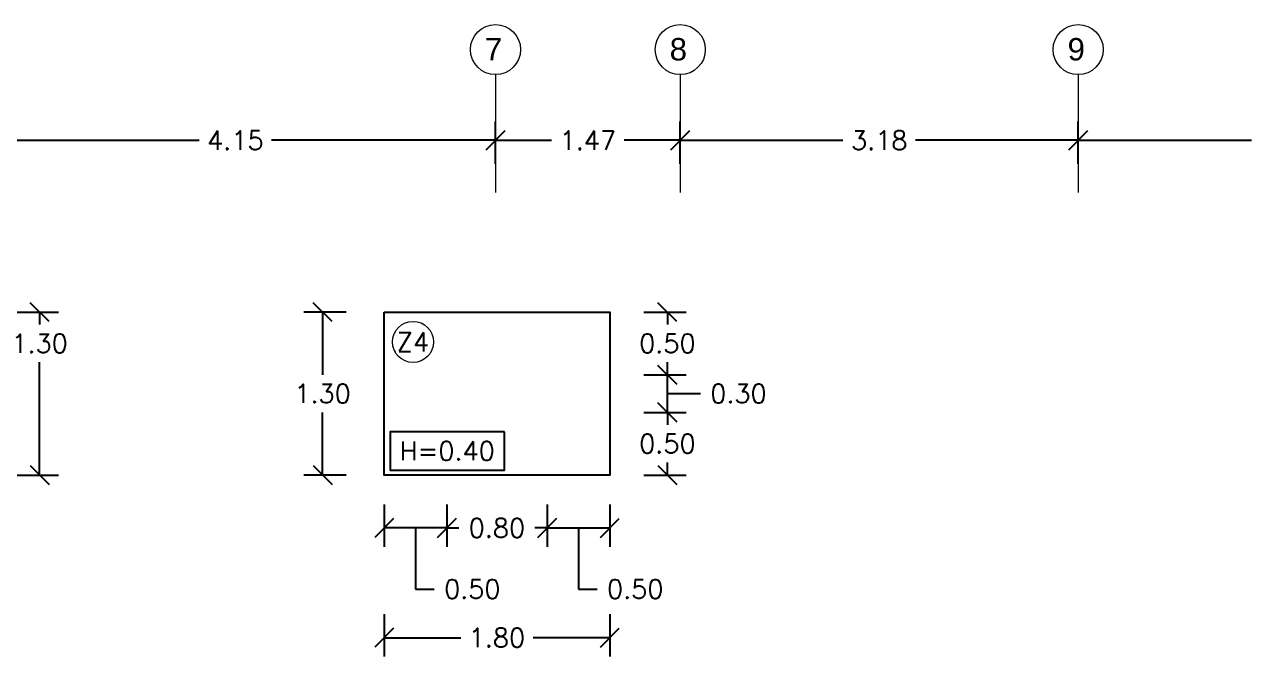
# Model space of a CAD drawing. Header units: metres. Extents: x -25 to 234, y -25 to 53.
# Drawn here: x 103.84 to 113.62, y -4.25 to 0.79 of the extents above; entities that cross this region are included whole.
import ezdxf

# ---------------------------------------------------------------- set-up
doc = ezdxf.new("R2010")
doc.units = ezdxf.units.M
doc.header["$LTSCALE"] = 0.1
doc.header["$MEASUREMENT"] = 0
doc.header["$PDMODE"] = 66
doc.linetypes.add('CONTINUA', pattern=[0])
doc.linetypes.add('Grid Line 1_2_', pattern=[22.225, 12.7, -3.175, 3.175, -3.175])
doc.layers.add('0-S-GRID', color=1, linetype='Continuous', lineweight=9)
doc.layers.add('0-S-GRID-IDEN', color=1, linetype='Continuous', lineweight=9)
for name, color, linetype in [('DIMENSIONES', 7, 'Continuous'), ('DIMTEXTO', 4, 'Continuous'), ('ZAPATAS', 6, 'Continuous')]:
    doc.layers.add(name, color=color, linetype=linetype)
doc.styles.add('Arial_2', font='arial.ttf', dxfattribs={"height": 0.2})
doc.styles.add('SMPLEX', font='simplex.shx')
doc.dimstyles.new('DIM-75', dxfattribs={"dimscale": 0.75, "dimtxt": 0.2, "dimasz": 0.2, "dimexe": 0.2, "dimexo": 0.2, "dimgap": 0.1, "dimtad": 0, "dimtih": 1, "dimtoh": 1, "dimzin": 0, "dimdsep": 46, "dimtxsty": 'SMPLEX', "dimblk1": 'OBLIQUE', "dimblk2": 'OBLIQUE', "dimsah": 1, "dimcen": 0.2, "dimclrd": 4, "dimclre": 4, "dimclrt": 4, "dimadec": 0, "dimazin": 0, "dimtfac": 1, "dimtmove": 1, "dimatfit": 3, "dimldrblk": 'OPEN30', "dimfxl": 0.25, "dimfxlon": 1, "dimtfill": 1, "dimtolj": 1, "dimtzin": 0, "dimarcsym": 0})

# ---------------------------------------------------------------- blocks, each defined once
blk = doc.blocks.new('_Oblique')
at = {"color": 0, "linetype": 'ByBlock', "lineweight": -2}
blk.add_line((-0.5, -0.5), (0.5, 0.5), dxfattribs=at)
blk = doc.blocks.new('*D452')
at = {"layer": 'Defpoints', "color": 0, "ltscale": 0.05, "transparency": 16777216}
for p in [(107.5997, -0.1355), (103.4491, -0.5517), (107.5997, -0.5517)]:
    blk.add_point(p, dxfattribs=at)
at = {"layer": 'DIMTEXTO', "color": 4, "lineweight": -2, "ltscale": 0.05, "transparency": 16777216}
for p, q in [((103.4491, -0.323), (103.4491, 0.0145)), ((107.5997, -0.323), (107.5997, 0.0145)), ((103.4491, -0.1355), (105.2351, -0.1355)), ((107.5997, -0.1355), (105.8137, -0.1355))]:
    blk.add_line(p, q, dxfattribs=at)
at = {"layer": 'DIMTEXTO', "color": 4, "lineweight": -2, "ltscale": 0.05, "transparency": 16777216, "xscale": 0.15, "yscale": 0.15, "zscale": 0.15, "rotation": 180}
blk.add_blockref('_Oblique', (103.4491, -0.1355), dxfattribs=at)
at = {"layer": 'DIMTEXTO', "color": 4, "lineweight": -2, "ltscale": 0.05, "transparency": 16777216, "xscale": 0.15, "yscale": 0.15, "zscale": 0.15}
blk.add_blockref('_Oblique', (107.5997, -0.1355), dxfattribs=at)
at = {"layer": 'DIMTEXTO', "color": 4, "ltscale": 0.05, "transparency": 16777216, "insert": (105.5244, -0.1355), "char_height": 0.15, "attachment_point": 5, "style": 'SMPLEX', "bg_fill": 3, "box_fill_scale": 1.25, "bg_fill_color": 256, "bg_fill_true_color": 13158600, "bg_fill_transparency": 0}
blk.add_mtext('\\A1;4.15', dxfattribs=at)
blk = doc.blocks.new('_Open30')
at = {"layer": 'DIMTEXTO', "color": 0, "lineweight": -2}
for p, q in [((-1, 0.268), (0, 0)), ((0, 0), (-1, -0.268)), ((0, 0), (-1, 0))]:
    blk.add_line(p, q, dxfattribs=at)
blk = doc.blocks.new('*D453')
at = {"layer": 'Defpoints', "color": 0, "ltscale": 0.2, "transparency": 16777216}
for p in [(109.0741, -0.1355), (107.5997, -0.5517), (109.0741, -0.5517)]:
    blk.add_point(p, dxfattribs=at)
at = {"layer": 'DIMTEXTO', "color": 4, "lineweight": -2, "ltscale": 0.2, "transparency": 16777216}
for p, q in [((107.5997, -0.323), (107.5997, 0.0145)), ((109.0741, -0.323), (109.0741, 0.0145)), ((107.5997, -0.1355), (108.0476, -0.1355)), ((109.0741, -0.1355), (108.6262, -0.1355))]:
    blk.add_line(p, q, dxfattribs=at)
at = {"layer": 'DIMTEXTO', "color": 4, "lineweight": -2, "ltscale": 0.2, "transparency": 16777216, "xscale": 0.15, "yscale": 0.15, "zscale": 0.15, "rotation": 180}
blk.add_blockref('_Oblique', (107.5997, -0.1355), dxfattribs=at)
at = {"layer": 'DIMTEXTO', "color": 4, "lineweight": -2, "ltscale": 0.2, "transparency": 16777216, "xscale": 0.15, "yscale": 0.15, "zscale": 0.15}
blk.add_blockref('_Oblique', (109.0741, -0.1355), dxfattribs=at)
at = {"layer": 'DIMTEXTO', "color": 4, "ltscale": 0.2, "transparency": 16777216, "insert": (108.3369, -0.1355), "char_height": 0.15, "attachment_point": 5, "style": 'SMPLEX', "bg_fill": 3, "box_fill_scale": 1.25, "bg_fill_color": 256, "bg_fill_true_color": 13158600, "bg_fill_transparency": 0}
blk.add_mtext('\\A1;1.47', dxfattribs=at)
blk = doc.blocks.new('*D454')
at = {"layer": 'Defpoints', "color": 0, "ltscale": 0.2, "transparency": 16777216}
for p in [(112.2491, -0.1355), (109.0741, -0.5517), (112.2491, -0.5517)]:
    blk.add_point(p, dxfattribs=at)
at = {"layer": 'DIMTEXTO', "color": 4, "lineweight": -2, "ltscale": 0.2, "transparency": 16777216}
for p, q in [((109.0741, -0.323), (109.0741, 0.0145)), ((112.2491, -0.323), (112.2491, 0.0145)), ((109.0741, -0.1355), (110.3723, -0.1355)), ((112.2491, -0.1355), (110.9509, -0.1355))]:
    blk.add_line(p, q, dxfattribs=at)
at = {"layer": 'DIMTEXTO', "color": 4, "lineweight": -2, "ltscale": 0.2, "transparency": 16777216, "xscale": 0.15, "yscale": 0.15, "zscale": 0.15, "rotation": 180}
blk.add_blockref('_Oblique', (109.0741, -0.1355), dxfattribs=at)
at = {"layer": 'DIMTEXTO', "color": 4, "lineweight": -2, "ltscale": 0.2, "transparency": 16777216, "xscale": 0.15, "yscale": 0.15, "zscale": 0.15}
blk.add_blockref('_Oblique', (112.2491, -0.1355), dxfattribs=at)
at = {"layer": 'DIMTEXTO', "color": 4, "ltscale": 0.2, "transparency": 16777216, "insert": (110.6616, -0.1355), "char_height": 0.15, "attachment_point": 5, "style": 'SMPLEX', "bg_fill": 3, "box_fill_scale": 1.25, "bg_fill_color": 256, "bg_fill_true_color": 13158600, "bg_fill_transparency": 0}
blk.add_mtext('\\A1;3.18', dxfattribs=at)
blk = doc.blocks.new('*D455')
at = {"layer": 'Defpoints', "color": 0, "ltscale": 0.2, "transparency": 16777216}
for p in [(115.6241, -0.1355), (112.2491, -0.5517), (115.6241, -0.5517)]:
    blk.add_point(p, dxfattribs=at)
at = {"layer": 'DIMTEXTO', "color": 4, "lineweight": -2, "ltscale": 0.2, "transparency": 16777216}
for p, q in [((112.2491, -0.323), (112.2491, 0.0145)), ((115.6241, -0.323), (115.6241, 0.0145)), ((112.2491, -0.1355), (113.633, -0.1355)), ((115.6241, -0.1355), (114.2402, -0.1355))]:
    blk.add_line(p, q, dxfattribs=at)
at = {"layer": 'DIMTEXTO', "color": 4, "lineweight": -2, "ltscale": 0.2, "transparency": 16777216, "xscale": 0.15, "yscale": 0.15, "zscale": 0.15, "rotation": 180}
blk.add_blockref('_Oblique', (112.2491, -0.1355), dxfattribs=at)
at = {"layer": 'DIMTEXTO', "color": 4, "lineweight": -2, "ltscale": 0.2, "transparency": 16777216, "xscale": 0.15, "yscale": 0.15, "zscale": 0.15}
blk.add_blockref('_Oblique', (115.6241, -0.1355), dxfattribs=at)
at = {"layer": 'DIMTEXTO', "color": 4, "ltscale": 0.2, "transparency": 16777216, "insert": (113.9366, -0.1355), "char_height": 0.15, "attachment_point": 5, "style": 'SMPLEX', "bg_fill": 3, "box_fill_scale": 1.25, "bg_fill_color": 256, "bg_fill_true_color": 13158600, "bg_fill_transparency": 0}
blk.add_mtext('\\A1;3.37', dxfattribs=at)
blk = doc.blocks.new('*D570')
at = {"layer": 'Defpoints', "color": 0, "linetype": 'CONTINUA', "transparency": 16777216}
for p in [(100.5491, -1.5059), (103.9626, -1.5059), (100.5491, -2.8059)]:
    blk.add_point(p, dxfattribs=at)
at = {"layer": 'DIMENSIONES', "color": 4, "linetype": 'CONTINUA', "lineweight": -2, "transparency": 16777216}
for p, q in [((103.7751, -1.5059), (104.1126, -1.5059)), ((103.9626, -1.5059), (103.9626, -1.6059)), ((103.9626, -2.8059), (103.9626, -1.9059)), ((103.7751, -2.8059), (104.1126, -2.8059))]:
    blk.add_line(p, q, dxfattribs=at)
at = {"layer": 'DIMENSIONES', "color": 4, "linetype": 'CONTINUA', "lineweight": -2, "transparency": 16777216, "xscale": 0.15, "yscale": 0.15, "zscale": 0.15}
for p, rotation in [((103.9626, -1.5059), 90), ((103.9626, -2.8059), 270)]:
    blk.add_blockref('_Oblique', p, dxfattribs=dict(at, rotation=rotation))
at = {"layer": 'DIMENSIONES', "color": 4, "linetype": 'CONTINUA', "transparency": 16777216, "insert": (103.9626, -1.7559), "char_height": 0.15, "attachment_point": 5, "style": 'SMPLEX', "bg_fill": 3, "box_fill_scale": 1.25, "bg_fill_color": 256, "bg_fill_true_color": 13158600, "bg_fill_transparency": 0}
blk.add_mtext('\\A1;1.30', dxfattribs=at)
blk = doc.blocks.new('*D588')
at = {"layer": 'Defpoints', "color": 0, "linetype": 'CONTINUA', "transparency": 16777216}
for p in [(107.2114, -2.3059), (108.0114, -2.3059), (108.0114, -3.228)]:
    blk.add_point(p, dxfattribs=at)
at = {"layer": 'DIMENSIONES', "color": 4, "linetype": 'CONTINUA', "lineweight": -2, "transparency": 16777216}
for p, q in [((107.2114, -3.0405), (107.2114, -3.378)), ((108.0114, -3.0405), (108.0114, -3.378)), ((107.2114, -3.228), (107.3078, -3.228)), ((108.0114, -3.228), (107.915, -3.228))]:
    blk.add_line(p, q, dxfattribs=at)
at = {"layer": 'DIMENSIONES', "color": 4, "linetype": 'CONTINUA', "lineweight": -2, "transparency": 16777216, "xscale": 0.15, "yscale": 0.15, "zscale": 0.15, "rotation": 180}
blk.add_blockref('_Oblique', (107.2114, -3.228), dxfattribs=at)
at = {"layer": 'DIMENSIONES', "color": 4, "linetype": 'CONTINUA', "lineweight": -2, "transparency": 16777216, "xscale": 0.15, "yscale": 0.15, "zscale": 0.15}
blk.add_blockref('_Oblique', (108.0114, -3.228), dxfattribs=at)
at = {"layer": 'DIMENSIONES', "color": 4, "linetype": 'CONTINUA', "transparency": 16777216, "insert": (107.6114, -3.228), "char_height": 0.15, "attachment_point": 5, "style": 'SMPLEX', "bg_fill": 3, "box_fill_scale": 1.25, "bg_fill_color": 256, "bg_fill_true_color": 13158600, "bg_fill_transparency": 0}
blk.add_mtext('\\A1;0.80', dxfattribs=at)
blk = doc.blocks.new('*D589')
at = {"layer": 'Defpoints', "color": 0, "linetype": 'CONTINUA', "transparency": 16777216}
for p in [(108.0114, -2.0059), (108.9713, -2.0059), (108.5128, -2.3059)]:
    blk.add_point(p, dxfattribs=at)
at = {"layer": 'DIMENSIONES', "color": 4, "linetype": 'CONTINUA', "lineweight": -2, "transparency": 16777216}
for p, q in [((108.7838, -2.0059), (109.1213, -2.0059)), ((108.9713, -2.3059), (108.9713, -2.0059)), ((108.9713, -2.1559), (109.0849, -2.1559)), ((109.0849, -2.1559), (109.2349, -2.1559)), ((108.7838, -2.3059), (109.1213, -2.3059))]:
    blk.add_line(p, q, dxfattribs=at)
at = {"layer": 'DIMENSIONES', "color": 4, "linetype": 'CONTINUA', "lineweight": -2, "transparency": 16777216, "xscale": 0.15, "yscale": 0.15, "zscale": 0.15}
for p, rotation in [((108.9713, -2.0059), 90), ((108.9713, -2.3059), 270)]:
    blk.add_blockref('_Oblique', p, dxfattribs=dict(at, rotation=rotation))
at = {"layer": 'DIMENSIONES', "color": 4, "linetype": 'CONTINUA', "transparency": 16777216, "insert": (109.5385, -2.1559), "char_height": 0.15, "attachment_point": 5, "style": 'SMPLEX', "bg_fill": 3, "box_fill_scale": 1.25, "bg_fill_color": 256, "bg_fill_true_color": 13158600, "bg_fill_transparency": 0}
blk.add_mtext('\\A1;0.30', dxfattribs=at)
blk = doc.blocks.new('*D590')
at = {"layer": 'Defpoints', "color": 0, "linetype": 'CONTINUA', "transparency": 16777216}
for p in [(106.7114, -3.1616), (108.5114, -3.1616), (108.5114, -4.1033)]:
    blk.add_point(p, dxfattribs=at)
at = {"layer": 'DIMENSIONES', "color": 4, "linetype": 'CONTINUA', "lineweight": -2, "transparency": 16777216}
for p, q in [((106.7114, -3.9158), (106.7114, -4.2533)), ((108.5114, -3.9158), (108.5114, -4.2533)), ((106.7114, -4.1033), (107.3221, -4.1033)), ((108.5114, -4.1033), (107.9007, -4.1033))]:
    blk.add_line(p, q, dxfattribs=at)
at = {"layer": 'DIMENSIONES', "color": 4, "linetype": 'CONTINUA', "lineweight": -2, "transparency": 16777216, "xscale": 0.15, "yscale": 0.15, "zscale": 0.15, "rotation": 180}
blk.add_blockref('_Oblique', (106.7114, -4.1033), dxfattribs=at)
at = {"layer": 'DIMENSIONES', "color": 4, "linetype": 'CONTINUA', "lineweight": -2, "transparency": 16777216, "xscale": 0.15, "yscale": 0.15, "zscale": 0.15}
blk.add_blockref('_Oblique', (108.5114, -4.1033), dxfattribs=at)
at = {"layer": 'DIMENSIONES', "color": 4, "linetype": 'CONTINUA', "transparency": 16777216, "insert": (107.6114, -4.1033), "char_height": 0.15, "attachment_point": 5, "style": 'SMPLEX', "bg_fill": 3, "box_fill_scale": 1.25, "bg_fill_color": 256, "bg_fill_true_color": 13158600, "bg_fill_transparency": 0}
blk.add_mtext('\\A1;1.80', dxfattribs=at)
blk = doc.blocks.new('*D594')
at = {"layer": 'Defpoints', "color": 0, "linetype": 'CONTINUA', "transparency": 16777216}
for p in [(106.2204, -1.5059), (106.7114, -1.5059), (106.7114, -2.8059)]:
    blk.add_point(p, dxfattribs=at)
at = {"layer": 'DIMENSIONES', "color": 4, "linetype": 'CONTINUA', "lineweight": -2, "transparency": 16777216}
for p, q in [((106.4079, -1.5059), (106.0704, -1.5059)), ((106.2204, -1.5059), (106.2204, -2.0059)), ((106.2204, -2.8059), (106.2204, -2.3059)), ((106.4079, -2.8059), (106.0704, -2.8059))]:
    blk.add_line(p, q, dxfattribs=at)
at = {"layer": 'DIMENSIONES', "color": 4, "linetype": 'CONTINUA', "lineweight": -2, "transparency": 16777216, "xscale": 0.15, "yscale": 0.15, "zscale": 0.15}
for p, rotation in [((106.2204, -1.5059), 90), ((106.2204, -2.8059), 270)]:
    blk.add_blockref('_Oblique', p, dxfattribs=dict(at, rotation=rotation))
at = {"layer": 'DIMENSIONES', "color": 4, "linetype": 'CONTINUA', "transparency": 16777216, "insert": (106.2204, -2.1559), "char_height": 0.15, "attachment_point": 5, "style": 'SMPLEX', "bg_fill": 3, "box_fill_scale": 1.25, "bg_fill_color": 256, "bg_fill_true_color": 13158600, "bg_fill_transparency": 0}
blk.add_mtext('\\A1;1.30', dxfattribs=at)
blk = doc.blocks.new('*D591')
at = {"layer": 'Defpoints', "color": 0, "linetype": 'CONTINUA', "transparency": 16777216}
for p in [(108.5128, -2.3059), (108.5128, -2.8059), (108.9713, -2.8059)]:
    blk.add_point(p, dxfattribs=at)
at = {"layer": 'DIMENSIONES', "color": 4, "linetype": 'CONTINUA', "lineweight": -2, "transparency": 16777216}
for p, q in [((108.7838, -2.3059), (109.1213, -2.3059)), ((108.9713, -2.3059), (108.9713, -2.4059)), ((108.9713, -2.8059), (108.9713, -2.7059)), ((108.7838, -2.8059), (109.1213, -2.8059))]:
    blk.add_line(p, q, dxfattribs=at)
at = {"layer": 'DIMENSIONES', "color": 4, "linetype": 'CONTINUA', "lineweight": -2, "transparency": 16777216, "xscale": 0.15, "yscale": 0.15, "zscale": 0.15}
for p, rotation in [((108.9713, -2.3059), 90), ((108.9713, -2.8059), 270)]:
    blk.add_blockref('_Oblique', p, dxfattribs=dict(at, rotation=rotation))
at = {"layer": 'DIMENSIONES', "color": 4, "linetype": 'CONTINUA', "transparency": 16777216, "insert": (108.9713, -2.5559), "char_height": 0.15, "attachment_point": 5, "style": 'SMPLEX', "bg_fill": 3, "box_fill_scale": 1.25, "bg_fill_color": 256, "bg_fill_true_color": 13158600, "bg_fill_transparency": 0}
blk.add_mtext('\\A1;0.50', dxfattribs=at)
blk = doc.blocks.new('*D595')
at = {"layer": 'Defpoints', "color": 0, "linetype": 'CONTINUA', "transparency": 16777216}
for p in [(108.0114, -1.5059), (108.9713, -1.5059), (108.0114, -2.0059)]:
    blk.add_point(p, dxfattribs=at)
at = {"layer": 'DIMENSIONES', "color": 4, "linetype": 'CONTINUA', "lineweight": -2, "transparency": 16777216}
for p, q in [((108.7838, -1.5059), (109.1213, -1.5059)), ((108.9713, -1.5059), (108.9713, -1.6059)), ((108.9713, -2.0059), (108.9713, -1.9059)), ((108.7838, -2.0059), (109.1213, -2.0059))]:
    blk.add_line(p, q, dxfattribs=at)
at = {"layer": 'DIMENSIONES', "color": 4, "linetype": 'CONTINUA', "lineweight": -2, "transparency": 16777216, "xscale": 0.15, "yscale": 0.15, "zscale": 0.15}
for p, rotation in [((108.9713, -1.5059), 90), ((108.9713, -2.0059), 270)]:
    blk.add_blockref('_Oblique', p, dxfattribs=dict(at, rotation=rotation))
at = {"layer": 'DIMENSIONES', "color": 4, "linetype": 'CONTINUA', "transparency": 16777216, "insert": (108.9713, -1.7559), "char_height": 0.15, "attachment_point": 5, "style": 'SMPLEX', "bg_fill": 3, "box_fill_scale": 1.25, "bg_fill_color": 256, "bg_fill_true_color": 13158600, "bg_fill_transparency": 0}
blk.add_mtext('\\A1;0.50', dxfattribs=at)
blk = doc.blocks.new('*D592')
at = {"layer": 'Defpoints', "color": 0, "linetype": 'CONTINUA', "transparency": 16777216}
for p in [(108.0114, -2.3059), (108.5114, -2.3059), (108.5114, -3.228)]:
    blk.add_point(p, dxfattribs=at)
at = {"layer": 'DIMENSIONES', "color": 4, "linetype": 'CONTINUA', "lineweight": -2, "transparency": 16777216}
for p, q in [((108.0114, -3.0405), (108.0114, -3.378)), ((108.5114, -3.0405), (108.5114, -3.378)), ((108.0114, -3.228), (108.5114, -3.228)), ((108.2614, -3.228), (108.2614, -3.7155)), ((108.2614, -3.7155), (108.4114, -3.7155))]:
    blk.add_line(p, q, dxfattribs=at)
at = {"layer": 'DIMENSIONES', "color": 4, "linetype": 'CONTINUA', "lineweight": -2, "transparency": 16777216, "xscale": 0.15, "yscale": 0.15, "zscale": 0.15, "rotation": 180}
blk.add_blockref('_Oblique', (108.0114, -3.228), dxfattribs=at)
at = {"layer": 'DIMENSIONES', "color": 4, "linetype": 'CONTINUA', "lineweight": -2, "transparency": 16777216, "xscale": 0.15, "yscale": 0.15, "zscale": 0.15}
blk.add_blockref('_Oblique', (108.5114, -3.228), dxfattribs=at)
at = {"layer": 'DIMENSIONES', "color": 4, "linetype": 'CONTINUA', "transparency": 16777216, "insert": (108.715, -3.7155), "char_height": 0.15, "attachment_point": 5, "style": 'SMPLEX', "bg_fill": 3, "box_fill_scale": 1.25, "bg_fill_color": 256, "bg_fill_true_color": 13158600, "bg_fill_transparency": 0}
blk.add_mtext('\\A1;0.50', dxfattribs=at)
blk = doc.blocks.new('*D593')
at = {"layer": 'Defpoints', "color": 0, "linetype": 'CONTINUA', "transparency": 16777216}
for p in [(106.7114, -2.3059), (107.2114, -2.3059), (106.7114, -3.228)]:
    blk.add_point(p, dxfattribs=at)
at = {"layer": 'DIMENSIONES', "color": 4, "linetype": 'CONTINUA', "lineweight": -2, "transparency": 16777216}
for p, q in [((106.7114, -3.0405), (106.7114, -3.378)), ((107.2114, -3.0405), (107.2114, -3.378)), ((107.2114, -3.228), (106.7114, -3.228)), ((106.9614, -3.228), (106.9614, -3.7155)), ((106.9614, -3.7155), (107.1114, -3.7155))]:
    blk.add_line(p, q, dxfattribs=at)
at = {"layer": 'DIMENSIONES', "color": 4, "linetype": 'CONTINUA', "lineweight": -2, "transparency": 16777216, "xscale": 0.15, "yscale": 0.15, "zscale": 0.15, "rotation": 180}
blk.add_blockref('_Oblique', (106.7114, -3.228), dxfattribs=at)
at = {"layer": 'DIMENSIONES', "color": 4, "linetype": 'CONTINUA', "lineweight": -2, "transparency": 16777216, "xscale": 0.15, "yscale": 0.15, "zscale": 0.15}
blk.add_blockref('_Oblique', (107.2114, -3.228), dxfattribs=at)
at = {"layer": 'DIMENSIONES', "color": 4, "linetype": 'CONTINUA', "transparency": 16777216, "insert": (107.415, -3.7155), "char_height": 0.15, "attachment_point": 5, "style": 'SMPLEX', "bg_fill": 3, "box_fill_scale": 1.25, "bg_fill_color": 256, "bg_fill_true_color": 13158600, "bg_fill_transparency": 0}
blk.add_mtext('\\A1;0.50', dxfattribs=at)

msp = doc.modelspace()

# ---------------------------------------------------------------- linework, layer by layer
at = {"layer": '0-S-GRID', "linetype": 'Grid Line 1_2_'}
for p, q in [((107.5997, 0.3883), (107.5997, -0.5517)), ((107.5997, 0.3883), (107.5997, -0.5517)), ((109.0741, 0.3883), (109.0741, -0.5517)), ((109.0741, 0.3883), (109.0741, -0.5517)), ((112.2491, 0.3883), (112.2491, -0.5517)), ((112.2491, 0.3883), (112.2491, -0.5517))]:
    msp.add_line(p, q, dxfattribs=at)
at = {"layer": '0-S-GRID-IDEN'}
for centre in [(107.5997, 0.5883), (109.0741, 0.5883), (112.2491, 0.5883)]:
    msp.add_circle(centre, 0.2, dxfattribs=at)

# ---------------------------------------------------------------- texts
at = {"layer": 'DIMTEXTO', "char_height": 0.1786, "width": 0.168354, "attachment_point": 3, "style": 'Arial_2'}
for s, insert in [('7', (107.6538, 0.6804)), ('8', (109.1282, 0.6804)), ('9', (112.3032, 0.6804))]:
    msp.add_mtext(s, dxfattribs=dict(at, insert=insert))

# ---------------------------------------------------------------- dimensions: what is measured, and where the dimension line sits
at = {"layer": 'DIMENSIONES', "linetype": 'CONTINUA'}
dim = msp.add_linear_dim(base=(103.9626, -1.5059), p1=(100.5491, -2.8059), p2=(100.5491, -1.5059), angle=90, dimstyle='DIM-75', dxfattribs=at)
dim.commit()
dim.dimension.update_dxf_attribs({"geometry": '*D570', "text_midpoint": (103.9626, -1.7559), "dimtype": 160})
dim = msp.add_linear_dim(base=(108.0114, -3.228), p1=(107.2114, -2.3059), p2=(108.0114, -2.3059), dimstyle='DIM-75', dxfattribs=at)
dim.commit()
dim.dimension.update_dxf_attribs({"geometry": '*D588', "text_midpoint": (107.6114, -3.228)})

# ---------------------------------------------------------------- next in the draw order: dimensions: what is measured, and where the dimension line sits
dim = msp.add_linear_dim(base=(108.9713, -2.0059), p1=(108.5128, -2.3059), p2=(108.0114, -2.0059), angle=90, dimstyle='DIM-75', dxfattribs=at)
dim.commit()
dim.dimension.update_dxf_attribs({"geometry": '*D589', "text_midpoint": (109.3099, -2.1559), "dimtype": 160})
dim = msp.add_linear_dim(base=(108.5114, -4.1033), p1=(106.7114, -3.1616), p2=(108.5114, -3.1616), dimstyle='DIM-75', dxfattribs=at)
dim.commit()
dim.dimension.update_dxf_attribs({"geometry": '*D590', "text_midpoint": (107.6114, -4.1033)})
at = {"layer": 'DIMTEXTO', "color": 1, "ltscale": 0.05}
dim = msp.add_linear_dim(base=(107.5997, -0.1355), p1=(103.4491, -0.5517), p2=(107.5997, -0.5517), dimstyle='DIM-75', override={"dimtmove": 1}, dxfattribs=at)
dim.commit()
dim.dimension.update_dxf_attribs({"geometry": '*D452', "text_midpoint": (105.5244, -0.1355)})

# ---------------------------------------------------------------- next in the draw order: linework, layer by layer
at = {"layer": 'ZAPATAS', "lineweight": 25}
msp.add_lwpolyline([(106.7114, -1.5059), (108.5114, -1.5059), (108.5114, -2.8059), (106.7114, -2.8059)], close=True, dxfattribs=at)

# ---------------------------------------------------------------- next in the draw order: dimensions: what is measured, and where the dimension line sits
at = {"layer": 'DIMTEXTO', "ltscale": 0.2}
dim = msp.add_linear_dim(base=(109.0741, -0.1355), p1=(107.5997, -0.5517), p2=(109.0741, -0.5517), dimstyle='DIM-75', override={"dimtmove": 1}, dxfattribs=at)
dim.commit()
dim.dimension.update_dxf_attribs({"geometry": '*D453', "text_midpoint": (108.3369, -0.1355)})

# ---------------------------------------------------------------- next in the draw order: texts
at = {"layer": 'DIMTEXTO', "color": 4, "insert": (106.9419, -1.744), "char_height": 0.15, "attachment_point": 5, "rotation": 0, "style": 'SMPLEX', "bg_fill": 3, "box_fill_scale": 1.1, "bg_fill_color": 256, "bg_fill_true_color": 13158600, "bg_fill_transparency": 0}
msp.add_mtext('\\A1;Z4', dxfattribs=at)

# ---------------------------------------------------------------- next in the draw order: dimensions: what is measured, and where the dimension line sits
at = {"layer": 'DIMENSIONES', "linetype": 'CONTINUA'}
for base, p1, p2, picture, middle in [((106.2204, -1.5059), (106.7114, -2.8059), (106.7114, -1.5059), '*D594', (106.2204, -2.1559)), ((108.9713, -1.5059), (108.0114, -2.0059), (108.0114, -1.5059), '*D595', (108.9713, -1.7559)), ((108.9713, -2.8059), (108.5128, -2.3059), (108.5128, -2.8059), '*D591', (108.9713, -2.5559))]:
    dim = msp.add_linear_dim(base=base, p1=p1, p2=p2, angle=90, dimstyle='DIM-75', dxfattribs=at)
    dim.commit()
    dim.dimension.update_dxf_attribs({"geometry": picture, "text_midpoint": middle})
at = {"layer": 'DIMTEXTO', "ltscale": 0.2}
dim = msp.add_linear_dim(base=(112.2490815498, -0.1355387639), p1=(109.0740815485, -0.5517445673), p2=(112.2490815498, -0.5517445673), dimstyle='DIM-75', override={"dimtmove": 1}, dxfattribs=at)
dim.commit()
dim.dimension.update_dxf_attribs({"geometry": '*D454', "text_midpoint": (110.6615815491, -0.1355387639)})

# ---------------------------------------------------------------- next in the draw order: linework, layer by layer
at = {"layer": '0-S-GRID-IDEN'}
msp.add_circle((106.9419, -1.744), 0.164, dxfattribs=at)

# ---------------------------------------------------------------- next in the draw order: dimensions: what is measured, and where the dimension line sits
at = {"layer": 'DIMENSIONES', "linetype": 'CONTINUA'}
for base, p1, p2, picture, middle in [((106.7114, -3.228), (107.2114, -2.3059), (106.7114, -2.3059), '*D593', (107.1864, -3.7155)), ((108.5114, -3.228), (108.0114, -2.3059), (108.5114, -2.3059), '*D592', (108.4864, -3.7155))]:
    dim = msp.add_linear_dim(base=base, p1=p1, p2=p2, dimstyle='DIM-75', dxfattribs=at)
    dim.commit()
    dim.dimension.update_dxf_attribs({"geometry": picture, "text_midpoint": middle})
at = {"layer": 'DIMTEXTO', "ltscale": 0.2}
dim = msp.add_linear_dim(base=(115.6240815485, -0.1355387341), p1=(112.2490815498, -0.5517445673), p2=(115.6240815485, -0.5517445375), dimstyle='DIM-75', override={"dimtmove": 1}, dxfattribs=at)
dim.commit()
dim.dimension.update_dxf_attribs({"geometry": '*D455', "text_midpoint": (113.9365815491, -0.1355387341)})

# ---------------------------------------------------------------- next in the draw order: linework, layer by layer
at = {"layer": 'DIMTEXTO', "color": 4}
msp.add_lwpolyline([(107.6719, -2.4622), (106.7595, -2.4622), (106.7595, -2.7677), (107.6719, -2.7677)], close=True, dxfattribs=at)

# ---------------------------------------------------------------- next in the draw order: texts
at = {"layer": 'DIMTEXTO', "color": 4, "insert": (107.215, -2.6132), "char_height": 0.15, "attachment_point": 5, "rotation": 0, "style": 'SMPLEX', "bg_fill": 3, "box_fill_scale": 1.1, "bg_fill_color": 256, "bg_fill_true_color": 13158600, "bg_fill_transparency": 0}
msp.add_mtext('\\A1;H=0.40', dxfattribs=at)

doc.saveas('drawing.dxf')
